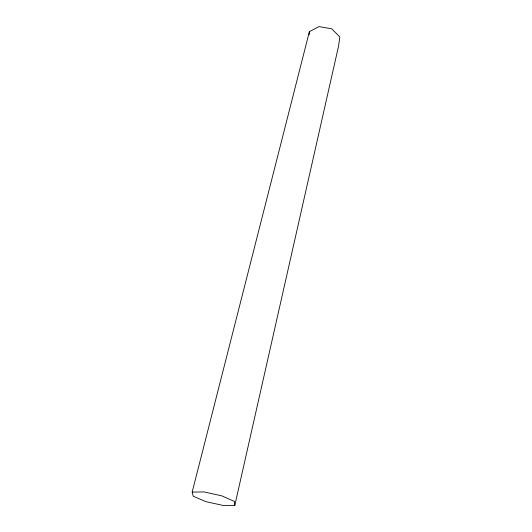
<?xml version="1.0" encoding="UTF-8"?>
<svg xmlns="http://www.w3.org/2000/svg" width="532" height="532" viewBox="0 0 532 532"><rect width="100%" height="100%" fill="white"/><g stroke="black" fill="none" stroke-linecap="round" stroke-linejoin="round"><path stroke-width="0.8" d="M309.112 34.693L309.391 31.647L318.981 26.6L331.715 28.808L339.828 36.954L338.578 46.038L234.792 505.387L222.908 505.4L205.911 501.643L193.216 496.203L192.172 492.127L309.391 31.647M192.172 492.127L203.956 491.914L221.751 495.837L234.552 501.477L234.792 505.387"/></g></svg>
